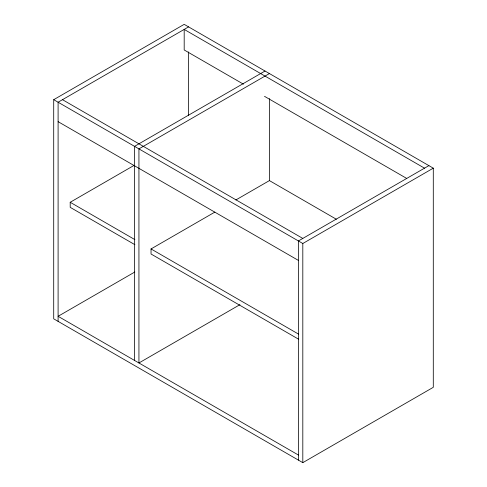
<?xml version="1.0" encoding="UTF-8"?>
<svg xmlns="http://www.w3.org/2000/svg" width="487" height="487" viewBox="0 0 487 487"><rect width="100%" height="100%" fill="white"/><g stroke="black" fill="none" stroke-linecap="round" stroke-linejoin="round"><path stroke-width="0.73" d="M53.71 99.683L184.189 24.35L433.29 168.167L433.29 387.317L302.811 462.65L53.71 318.833L53.71 99.683L302.811 243.5L433.29 168.167M188.579 26.882L58.099 102.215L58.099 321.365M265.031 71.023L134.546 146.356L134.546 360.435M269.421 73.555L138.935 148.888L138.935 362.973L239.914 304.673M134.887 244.687L70.201 207.34L70.201 202.275L133.992 165.44M298.708 339.269L151.037 254.013L151.037 248.942L214.834 212.113M235.878 199.962L269.421 180.598L336.359 219.247M134.814 272.008L58.099 316.3L298.421 455.047M428.901 165.635L298.421 240.962L298.421 460.118M424.512 168.167L184.189 29.415L184.189 49.966L243.445 84.178M264.52 96.341L406.736 178.449M62.488 99.683L302.811 238.429M58.099 121.665L298.421 260.417M70.201 202.275L134.887 239.622M151.037 248.942L298.708 334.198M302.811 243.5L302.811 462.65M269.421 98.605L269.421 180.598M188.579 51.908L188.579 115.608"/></g></svg>
